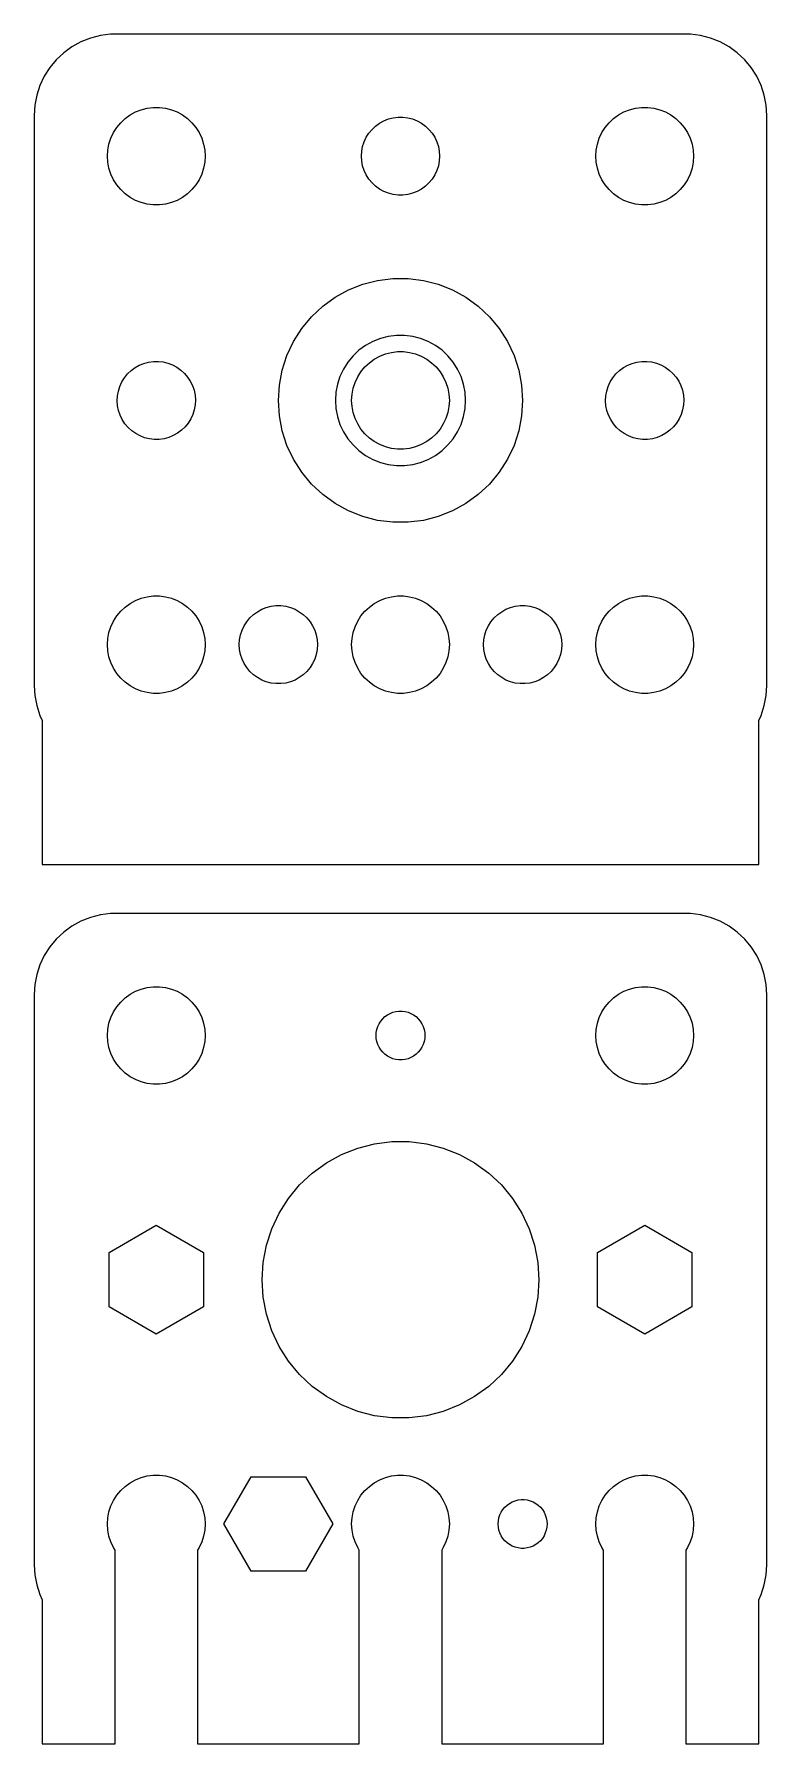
# Model space of a CAD drawing. Header units: metres. Extents: x -22 to 22, y -28 to 184.
# Drawn here: x -22.5 to 22.5, y 79.5 to 184.5 of the extents above; entities that cross this region are included whole.
import ezdxf

# ---------------------------------------------------------------- set-up
doc = ezdxf.new("R2010")
doc.units = ezdxf.units.M

msp = doc.modelspace()

# ---------------------------------------------------------------- linework, layer by layer
for p, q in [((-19.6289, 184.024), (-20.1791, 183.722)), ((-19.0451, 184.255), (-19.6289, 184.024)), ((-18.4369, 184.411), (-19.0451, 184.255)), ((-17.8139, 184.49), (-18.4369, 184.411)), ((17.8139, 184.49), (-17.8139, 184.49)), ((18.4369, 184.411), (17.8139, 184.49)), ((19.0451, 184.255), (18.4369, 184.411)), ((19.6289, 184.024), (19.0451, 184.255)), ((20.1791, 183.722), (19.6289, 184.024)), ((-21.1448, 182.923), (-21.5451, 182.439)), ((-20.6871, 183.353), (-21.1448, 182.923)), ((-20.1791, 183.722), (-20.6871, 183.353)), ((20.6871, 183.353), (20.1791, 183.722)), ((21.1448, 182.923), (20.6871, 183.353)), ((21.5451, 182.439), (21.1448, 182.923)), ((-21.8815, 181.909), (-22.1489, 181.341)), ((-21.5451, 182.439), (-21.8815, 181.909)), ((21.8815, 181.909), (21.5451, 182.439)), ((22.1489, 181.341), (21.8815, 181.909)), ((-22.3429, 180.743), (-22.4606, 180.127)), ((-22.1489, 181.341), (-22.3429, 180.743)), ((22.3429, 180.743), (22.1489, 181.341)), ((22.4606, 180.127), (22.3429, 180.743)), ((-22.4606, 180.127), (-22.5, 179.5)), ((-16.9123, 179.312), (-16.6075, 179.533)), ((-16.6075, 179.533), (-16.2773, 179.714)), ((-16.2773, 179.714), (-15.927, 179.853)), ((-15.927, 179.853), (-15.5621, 179.947)), ((-15.5621, 179.947), (-15.1884, 179.994)), ((-15.1884, 179.994), (-14.8116, 179.994)), ((-14.8116, 179.994), (-14.4379, 179.947)), ((-14.4379, 179.947), (-14.0729, 179.853)), ((-14.0729, 179.853), (-13.7227, 179.714)), ((-13.7227, 179.714), (-13.3925, 179.533)), ((-13.3925, 179.533), (-13.0877, 179.312)), ((13.0877, 179.312), (13.3925, 179.533)), ((13.3925, 179.533), (13.7227, 179.714)), ((13.7227, 179.714), (14.0729, 179.853)), ((14.0729, 179.853), (14.4379, 179.947)), ((14.4379, 179.947), (14.8116, 179.994)), ((14.8116, 179.994), (15.1884, 179.994)), ((15.1884, 179.994), (15.5621, 179.947)), ((15.5621, 179.947), (15.927, 179.853)), ((15.927, 179.853), (16.2773, 179.714)), ((16.2773, 179.714), (16.6075, 179.533)), ((16.6075, 179.533), (16.9123, 179.312)), ((22.5, 179.5), (22.4606, 180.127)), ((-22.5, 179.5), (-22.5, 144.5)), ((-17.6289, 178.445), (-17.427, 178.763)), ((-17.427, 178.763), (-17.1869, 179.054)), ((-17.1869, 179.054), (-16.9123, 179.312)), ((-13.0877, 179.312), (-12.8131, 179.054)), ((-12.8131, 179.054), (-12.5729, 178.763)), ((-12.5729, 178.763), (-12.3711, 178.445)), ((-1.94164, 178.411), (-1.74951, 178.643)), ((-1.74951, 178.643), (-1.52982, 178.849)), ((-1.52982, 178.849), (-1.28598, 179.026)), ((-1.28598, 179.026), (-1.02187, 179.172)), ((-1.02187, 179.172), (-0.741638, 179.283)), ((-0.741638, 179.283), (-0.449707, 179.357)), ((-0.449707, 179.357), (-0.150696, 179.395)), ((-0.150696, 179.395), (0.150696, 179.395)), ((0.150696, 179.395), (0.449707, 179.357)), ((0.449707, 179.357), (0.741638, 179.283)), ((0.741638, 179.283), (1.02187, 179.172)), ((1.02187, 179.172), (1.28598, 179.026)), ((1.28598, 179.026), (1.52982, 178.849)), ((1.52982, 178.849), (1.74951, 178.643)), ((1.74951, 178.643), (1.94164, 178.411)), ((12.3711, 178.445), (12.5729, 178.763)), ((12.5729, 178.763), (12.8131, 179.054)), ((12.8131, 179.054), (13.0877, 179.312)), ((16.9123, 179.312), (17.1869, 179.054)), ((17.1869, 179.054), (17.427, 178.763)), ((17.427, 178.763), (17.6289, 178.445)), ((22.5, 144.5), (22.5, 179.5)), ((-17.9763, 177.376), (-17.9057, 177.746)), ((-17.9057, 177.746), (-17.7893, 178.104)), ((-17.7893, 178.104), (-17.6289, 178.445)), ((-12.3711, 178.445), (-12.2107, 178.104)), ((-12.2107, 178.104), (-12.0942, 177.746)), ((-12.0942, 177.746), (-12.0237, 177.376)), ((-2.38107, 177.301), (-2.32458, 177.597)), ((-2.32458, 177.597), (-2.23146, 177.883)), ((-2.23146, 177.883), (-2.10313, 178.156)), ((-2.10313, 178.156), (-1.94164, 178.411)), ((1.94164, 178.411), (2.10313, 178.156)), ((2.10313, 178.156), (2.23146, 177.883)), ((2.23146, 177.883), (2.32458, 177.597)), ((2.32458, 177.597), (2.38107, 177.301)), ((12.0237, 177.376), (12.0942, 177.746)), ((12.0942, 177.746), (12.2107, 178.104)), ((12.2107, 178.104), (12.3711, 178.445)), ((17.6289, 178.445), (17.7893, 178.104)), ((17.7893, 178.104), (17.9057, 177.746)), ((17.9057, 177.746), (17.9763, 177.376)), ((-18, 177), (-17.9763, 177.376)), ((-17.9763, 176.624), (-18, 177)), ((-17.9057, 176.254), (-17.9763, 176.624)), ((-12.0237, 176.624), (-12.0942, 176.254)), ((-12.0237, 177.376), (-12, 177)), ((-12, 177), (-12.0237, 176.624)), ((-2.39999, 177), (-2.38107, 177.301)), ((-2.38107, 176.699), (-2.39999, 177)), ((-2.32458, 176.403), (-2.38107, 176.699)), ((-2.23146, 176.117), (-2.32458, 176.403)), ((2.32458, 176.403), (2.23146, 176.117)), ((2.38107, 176.699), (2.32458, 176.403)), ((2.38107, 177.301), (2.39999, 177)), ((2.39999, 177), (2.38107, 176.699)), ((12, 177), (12.0237, 177.376)), ((12.0237, 176.624), (12, 177)), ((12.0942, 176.254), (12.0237, 176.624)), ((17.9763, 176.624), (17.9057, 176.254)), ((17.9763, 177.376), (18, 177)), ((18, 177), (17.9763, 176.624)), ((-17.7893, 175.896), (-17.9057, 176.254)), ((-17.6289, 175.555), (-17.7893, 175.896)), ((-17.427, 175.237), (-17.6289, 175.555)), ((-12.3711, 175.555), (-12.5729, 175.237)), ((-12.2107, 175.896), (-12.3711, 175.555)), ((-12.0942, 176.254), (-12.2107, 175.896)), ((-2.10313, 175.844), (-2.23146, 176.117)), ((-1.94164, 175.589), (-2.10313, 175.844)), ((-1.74951, 175.357), (-1.94164, 175.589)), ((-1.52982, 175.151), (-1.74951, 175.357)), ((1.74951, 175.357), (1.52982, 175.151)), ((1.94164, 175.589), (1.74951, 175.357)), ((2.10313, 175.844), (1.94164, 175.589)), ((2.23146, 176.117), (2.10313, 175.844)), ((12.2107, 175.896), (12.0942, 176.254)), ((12.3711, 175.555), (12.2107, 175.896)), ((12.5729, 175.237), (12.3711, 175.555)), ((17.6289, 175.555), (17.427, 175.237)), ((17.7893, 175.896), (17.6289, 175.555)), ((17.9057, 176.254), (17.7893, 175.896)), ((-17.1869, 174.946), (-17.427, 175.237)), ((-16.9123, 174.688), (-17.1869, 174.946)), ((-16.6075, 174.467), (-16.9123, 174.688)), ((-16.2773, 174.286), (-16.6075, 174.467)), ((-15.927, 174.147), (-16.2773, 174.286)), ((-13.7227, 174.286), (-14.0729, 174.147)), ((-13.3925, 174.467), (-13.7227, 174.286)), ((-13.0877, 174.688), (-13.3925, 174.467)), ((-12.8131, 174.946), (-13.0877, 174.688)), ((-12.5729, 175.237), (-12.8131, 174.946)), ((-1.28598, 174.974), (-1.52982, 175.151)), ((-1.02187, 174.828), (-1.28598, 174.974)), ((-0.741638, 174.717), (-1.02187, 174.828)), ((-0.449707, 174.643), (-0.741638, 174.717)), ((-0.150696, 174.605), (-0.449707, 174.643)), ((0.150696, 174.605), (-0.150696, 174.605)), ((0.449707, 174.643), (0.150696, 174.605)), ((0.741638, 174.717), (0.449707, 174.643)), ((1.02187, 174.828), (0.741638, 174.717)), ((1.28598, 174.974), (1.02187, 174.828)), ((1.52982, 175.151), (1.28598, 174.974)), ((12.8131, 174.946), (12.5729, 175.237)), ((13.0877, 174.688), (12.8131, 174.946)), ((13.3925, 174.467), (13.0877, 174.688)), ((13.7227, 174.286), (13.3925, 174.467)), ((14.0729, 174.147), (13.7227, 174.286)), ((16.2773, 174.286), (15.927, 174.147)), ((16.6075, 174.467), (16.2773, 174.286)), ((16.9123, 174.688), (16.6075, 174.467)), ((17.1869, 174.946), (16.9123, 174.688)), ((17.427, 175.237), (17.1869, 174.946)), ((-15.5621, 174.053), (-15.927, 174.147)), ((-15.1884, 174.006), (-15.5621, 174.053)), ((-14.8116, 174.006), (-15.1884, 174.006)), ((-14.4379, 174.053), (-14.8116, 174.006)), ((-14.0729, 174.147), (-14.4379, 174.053)), ((14.4379, 174.053), (14.0729, 174.147)), ((14.8116, 174.006), (14.4379, 174.053)), ((15.1884, 174.006), (14.8116, 174.006)), ((15.5621, 174.053), (15.1884, 174.006)), ((15.927, 174.147), (15.5621, 174.053)), ((-3.19334, 168.786), (-2.31763, 169.133)), ((-2.31763, 169.133), (-1.40535, 169.367)), ((-1.40535, 169.367), (-0.470917, 169.485)), ((-0.470917, 169.485), (0.470917, 169.485)), ((0.470917, 169.485), (1.40535, 169.367)), ((1.40535, 169.367), (2.31763, 169.133)), ((2.31763, 169.133), (3.19334, 168.786)), ((-4.78067, 167.779), (-4.01869, 168.332)), ((-4.01869, 168.332), (-3.19334, 168.786)), ((3.19334, 168.786), (4.01869, 168.332)), ((4.01869, 168.332), (4.78067, 167.779)), ((-6.06763, 166.408), (-5.46725, 167.134)), ((-5.46725, 167.134), (-4.78067, 167.779)), ((4.78067, 167.779), (5.46725, 167.134)), ((5.46725, 167.134), (6.06763, 166.408)), ((-6.5723, 165.613), (-6.06763, 166.408)), ((-0.749512, 165.929), (-1.23605, 165.804)), ((-0.25116, 165.992), (-0.749512, 165.929)), ((0.25116, 165.992), (-0.25116, 165.992)), ((0.749512, 165.929), (0.25116, 165.992)), ((1.23605, 165.804), (0.749512, 165.929)), ((6.06763, 166.408), (6.5723, 165.613)), ((-6.97331, 164.761), (-6.5723, 165.613)), ((-2.54968, 165.082), (-2.91586, 164.738)), ((-2.1433, 165.377), (-2.54968, 165.082)), ((-1.70311, 165.619), (-2.1433, 165.377)), ((-1.23605, 165.804), (-1.70311, 165.619)), ((-1.27733, 164.714), (-0.927048, 164.853)), ((-0.927048, 164.853), (-0.562134, 164.947)), ((-0.562134, 164.947), (-0.18837, 164.994)), ((-0.18837, 164.994), (0.18837, 164.994)), ((0.18837, 164.994), (0.562134, 164.947)), ((0.562134, 164.947), (0.927048, 164.853)), ((0.927048, 164.853), (1.27733, 164.714)), ((1.70311, 165.619), (1.23605, 165.804)), ((2.1433, 165.377), (1.70311, 165.619)), ((2.54968, 165.082), (2.1433, 165.377)), ((2.91586, 164.738), (2.54968, 165.082)), ((6.5723, 165.613), (6.97331, 164.761)), ((-16.7666, 163.624), (-16.5491, 163.833)), ((-16.5491, 163.833), (-16.3071, 164.013)), ((-16.3071, 164.013), (-16.0445, 164.161)), ((-16.0445, 164.161), (-15.7655, 164.275)), ((-15.7655, 164.275), (-15.4744, 164.353)), ((-15.4744, 164.353), (-15.1758, 164.394)), ((-15.1758, 164.394), (-14.8744, 164.397)), ((-14.8744, 164.397), (-14.575, 164.362)), ((-14.575, 164.362), (-14.2823, 164.29)), ((-14.2823, 164.29), (-14.0009, 164.182)), ((-14.0009, 164.182), (-13.7353, 164.04)), ((-13.7353, 164.04), (-13.4896, 163.865)), ((-13.4896, 163.865), (-13.2678, 163.661)), ((-7.44086, 162.94), (-7.26436, 163.865)), ((-7.26436, 163.865), (-6.97331, 164.761)), ((-3.50522, 163.927), (-3.7191, 163.472)), ((-3.23605, 164.351), (-3.50522, 163.927)), ((-2.91586, 164.738), (-3.23605, 164.351)), ((-2.42705, 163.763), (-2.1869, 164.054)), ((-2.1869, 164.054), (-1.91226, 164.312)), ((-1.91226, 164.312), (-1.60747, 164.533)), ((-1.60747, 164.533), (-1.27733, 164.714)), ((1.27733, 164.714), (1.60747, 164.533)), ((1.60747, 164.533), (1.91226, 164.312)), ((1.91226, 164.312), (2.1869, 164.054)), ((2.1869, 164.054), (2.42705, 163.763)), ((3.23605, 164.351), (2.91586, 164.738)), ((3.50522, 163.927), (3.23605, 164.351)), ((3.7191, 163.472), (3.50522, 163.927)), ((6.97331, 164.761), (7.26436, 163.865)), ((7.26436, 163.865), (7.44086, 162.94)), ((13.2334, 163.624), (13.4509, 163.833)), ((13.4509, 163.833), (13.6929, 164.013)), ((13.6929, 164.013), (13.9554, 164.161)), ((13.9554, 164.161), (14.2345, 164.275)), ((14.2345, 164.275), (14.5256, 164.353)), ((14.5256, 164.353), (14.8242, 164.394)), ((14.8242, 164.394), (15.1256, 164.397)), ((15.1256, 164.397), (15.425, 164.362)), ((15.425, 164.362), (15.7177, 164.29)), ((15.7177, 164.29), (15.9991, 164.182)), ((15.9991, 164.182), (16.2647, 164.04)), ((16.2647, 164.04), (16.5104, 163.865)), ((16.5104, 163.865), (16.7322, 163.661)), ((-17.3307, 162.572), (-17.2406, 162.86)), ((-17.2406, 162.86), (-17.1151, 163.134)), ((-17.1151, 163.134), (-16.9563, 163.39)), ((-16.9563, 163.39), (-16.7666, 163.624)), ((-13.2678, 163.661), (-13.0732, 163.431)), ((-13.0732, 163.431), (-12.9091, 163.178)), ((-12.9091, 163.178), (-12.7779, 162.907)), ((-12.7779, 162.907), (-12.6818, 162.621)), ((-7.5, 162), (-7.44086, 162.94)), ((-3.87433, 162.995), (-3.96844, 162.501)), ((-3.7191, 163.472), (-3.87433, 162.995)), ((-2.97633, 162.376), (-2.90575, 162.746)), ((-2.90575, 162.746), (-2.78932, 163.104)), ((-2.78932, 163.104), (-2.62891, 163.445)), ((-2.62891, 163.445), (-2.42705, 163.763)), ((2.42705, 163.763), (2.62891, 163.445)), ((2.62891, 163.445), (2.78932, 163.104)), ((2.78932, 163.104), (2.90575, 162.746)), ((2.90575, 162.746), (2.97633, 162.376)), ((3.87433, 162.995), (3.7191, 163.472)), ((3.96844, 162.501), (3.87433, 162.995)), ((7.44086, 162.94), (7.5, 162)), ((12.6693, 162.572), (12.7594, 162.86)), ((12.7594, 162.86), (12.8849, 163.134)), ((12.8849, 163.134), (13.0437, 163.39)), ((13.0437, 163.39), (13.2334, 163.624)), ((16.7322, 163.661), (16.9268, 163.431)), ((16.9268, 163.431), (17.0909, 163.178)), ((17.0909, 163.178), (17.2221, 162.907)), ((17.2221, 162.907), (17.3182, 162.621)), ((-17.3999, 161.975), (-17.3841, 162.276)), ((-17.3778, 161.674), (-17.3999, 161.975)), ((-17.3841, 162.276), (-17.3307, 162.572)), ((-12.6818, 162.621), (-12.6222, 162.326)), ((-12.6159, 161.724), (-12.6693, 161.428)), ((-12.6222, 162.326), (-12.6001, 162.025)), ((-12.6001, 162.025), (-12.6159, 161.724)), ((-7.44086, 161.06), (-7.5, 162)), ((-3.96844, 162.501), (-4, 162)), ((-4, 162), (-3.96844, 161.499)), ((-3, 162), (-2.97633, 162.376)), ((-2.97633, 161.624), (-3, 162)), ((2.97633, 162.376), (3, 162)), ((3, 162), (2.97633, 161.624)), ((4, 162), (3.96844, 162.501)), ((3.96844, 161.499), (4, 162)), ((7.5, 162), (7.44086, 161.06)), ((12.6001, 161.975), (12.6159, 162.276)), ((12.6222, 161.674), (12.6001, 161.975)), ((12.6159, 162.276), (12.6693, 162.572)), ((17.3182, 162.621), (17.3778, 162.326)), ((17.3841, 161.724), (17.3307, 161.428)), ((17.3778, 162.326), (17.3999, 162.025)), ((17.3999, 162.025), (17.3841, 161.724)), ((-17.3182, 161.379), (-17.3778, 161.674)), ((-17.2221, 161.093), (-17.3182, 161.379)), ((-17.0909, 160.822), (-17.2221, 161.093)), ((-16.9268, 160.569), (-17.0909, 160.822)), ((-12.8849, 160.866), (-13.0437, 160.61)), ((-12.7594, 161.14), (-12.8849, 160.866)), ((-12.6693, 161.428), (-12.7594, 161.14)), ((-7.26436, 160.135), (-7.44086, 161.06)), ((-3.96844, 161.499), (-3.87433, 161.005)), ((-3.87433, 161.005), (-3.7191, 160.528)), ((-2.90575, 161.254), (-2.97633, 161.624)), ((-2.78932, 160.896), (-2.90575, 161.254)), ((-2.62891, 160.555), (-2.78932, 160.896)), ((2.78932, 160.896), (2.62891, 160.555)), ((2.90575, 161.254), (2.78932, 160.896)), ((2.97633, 161.624), (2.90575, 161.254)), ((3.7191, 160.528), (3.87433, 161.005)), ((3.87433, 161.005), (3.96844, 161.499)), ((7.44086, 161.06), (7.26436, 160.135)), ((12.6818, 161.379), (12.6222, 161.674)), ((12.7779, 161.093), (12.6818, 161.379)), ((12.9091, 160.822), (12.7779, 161.093)), ((13.0732, 160.569), (12.9091, 160.822)), ((17.1151, 160.866), (16.9563, 160.61)), ((17.2406, 161.14), (17.1151, 160.866)), ((17.3307, 161.428), (17.2406, 161.14)), ((-16.7322, 160.339), (-16.9268, 160.569)), ((-16.5104, 160.135), (-16.7322, 160.339)), ((-16.2647, 159.96), (-16.5104, 160.135)), ((-15.9991, 159.818), (-16.2647, 159.96)), ((-15.7177, 159.71), (-15.9991, 159.818)), ((-15.425, 159.638), (-15.7177, 159.71)), ((-15.1256, 159.603), (-15.425, 159.638)), ((-14.8242, 159.606), (-15.1256, 159.603)), ((-14.5256, 159.647), (-14.8242, 159.606)), ((-14.2345, 159.725), (-14.5256, 159.647)), ((-13.9554, 159.839), (-14.2345, 159.725)), ((-13.6929, 159.987), (-13.9554, 159.839)), ((-13.4509, 160.167), (-13.6929, 159.987)), ((-13.2334, 160.376), (-13.4509, 160.167)), ((-13.0437, 160.61), (-13.2334, 160.376)), ((-6.97331, 159.239), (-7.26436, 160.135)), ((-3.7191, 160.528), (-3.50522, 160.073)), ((-3.50522, 160.073), (-3.23605, 159.649)), ((-3.23605, 159.649), (-2.91586, 159.262)), ((-2.42705, 160.237), (-2.62891, 160.555)), ((-2.1869, 159.946), (-2.42705, 160.237)), ((-1.91226, 159.688), (-2.1869, 159.946)), ((-1.60747, 159.467), (-1.91226, 159.688)), ((1.91226, 159.688), (1.60747, 159.467)), ((2.1869, 159.946), (1.91226, 159.688)), ((2.42705, 160.237), (2.1869, 159.946)), ((2.62891, 160.555), (2.42705, 160.237)), ((2.91586, 159.262), (3.23605, 159.649)), ((3.23605, 159.649), (3.50522, 160.073)), ((3.50522, 160.073), (3.7191, 160.528)), ((7.26436, 160.135), (6.97331, 159.239)), ((13.2678, 160.339), (13.0732, 160.569)), ((13.4896, 160.135), (13.2678, 160.339)), ((13.7353, 159.96), (13.4896, 160.135)), ((14.0009, 159.818), (13.7353, 159.96)), ((14.2823, 159.71), (14.0009, 159.818)), ((14.575, 159.638), (14.2823, 159.71)), ((14.8744, 159.603), (14.575, 159.638)), ((15.1758, 159.606), (14.8744, 159.603)), ((15.4744, 159.647), (15.1758, 159.606)), ((15.7655, 159.725), (15.4744, 159.647)), ((16.0445, 159.839), (15.7655, 159.725)), ((16.3071, 159.987), (16.0445, 159.839)), ((16.5491, 160.167), (16.3071, 159.987)), ((16.7666, 160.376), (16.5491, 160.167)), ((16.9563, 160.61), (16.7666, 160.376)), ((-6.5723, 158.387), (-6.97331, 159.239)), ((-2.91586, 159.262), (-2.54968, 158.918)), ((-2.54968, 158.918), (-2.1433, 158.623)), ((-2.1433, 158.623), (-1.70311, 158.381)), ((-1.27733, 159.286), (-1.60747, 159.467)), ((-0.927048, 159.147), (-1.27733, 159.286)), ((-0.562134, 159.053), (-0.927048, 159.147)), ((-0.18837, 159.006), (-0.562134, 159.053)), ((0.18837, 159.006), (-0.18837, 159.006)), ((0.562134, 159.053), (0.18837, 159.006)), ((0.927048, 159.147), (0.562134, 159.053)), ((1.27733, 159.286), (0.927048, 159.147)), ((1.60747, 159.467), (1.27733, 159.286)), ((1.70311, 158.381), (2.1433, 158.623)), ((2.1433, 158.623), (2.54968, 158.918)), ((2.54968, 158.918), (2.91586, 159.262)), ((6.97331, 159.239), (6.5723, 158.387)), ((-6.06763, 157.592), (-6.5723, 158.387)), ((-5.46725, 156.866), (-6.06763, 157.592)), ((-1.70311, 158.381), (-1.23605, 158.196)), ((-1.23605, 158.196), (-0.749512, 158.071)), ((-0.749512, 158.071), (-0.25116, 158.008)), ((-0.25116, 158.008), (0.25116, 158.008)), ((0.25116, 158.008), (0.749512, 158.071)), ((0.749512, 158.071), (1.23605, 158.196)), ((1.23605, 158.196), (1.70311, 158.381)), ((6.06763, 157.592), (5.46725, 156.866)), ((6.5723, 158.387), (6.06763, 157.592)), ((-4.78067, 156.221), (-5.46725, 156.866)), ((5.46725, 156.866), (4.78067, 156.221)), ((-4.01869, 155.668), (-4.78067, 156.221)), ((-3.19334, 155.214), (-4.01869, 155.668)), ((4.01869, 155.668), (3.19334, 155.214)), ((4.78067, 156.221), (4.01869, 155.668)), ((-2.31763, 154.867), (-3.19334, 155.214)), ((-1.40535, 154.633), (-2.31763, 154.867)), ((-0.470917, 154.515), (-1.40535, 154.633)), ((0.470917, 154.515), (-0.470917, 154.515)), ((1.40535, 154.633), (0.470917, 154.515)), ((2.31763, 154.867), (1.40535, 154.633)), ((3.19334, 155.214), (2.31763, 154.867)), ((-17.1869, 149.054), (-16.9123, 149.312)), ((-16.9123, 149.312), (-16.6075, 149.533)), ((-16.6075, 149.533), (-16.2773, 149.714)), ((-16.2773, 149.714), (-15.927, 149.853)), ((-15.927, 149.853), (-15.5621, 149.947)), ((-15.5621, 149.947), (-15.1884, 149.994)), ((-15.1884, 149.994), (-14.8116, 149.994)), ((-14.8116, 149.994), (-14.4379, 149.947)), ((-14.4379, 149.947), (-14.0729, 149.853)), ((-14.0729, 149.853), (-13.7227, 149.714)), ((-13.7227, 149.714), (-13.3925, 149.533)), ((-13.3925, 149.533), (-13.0877, 149.312)), ((-13.0877, 149.312), (-12.8131, 149.054)), ((-8.78598, 149.026), (-8.52187, 149.172)), ((-8.52187, 149.172), (-8.24164, 149.283)), ((-8.24164, 149.283), (-7.94971, 149.357)), ((-7.94971, 149.357), (-7.6507, 149.395)), ((-7.6507, 149.395), (-7.34929, 149.395)), ((-7.34929, 149.395), (-7.05028, 149.357)), ((-7.05028, 149.357), (-6.75835, 149.283)), ((-6.75835, 149.283), (-6.47812, 149.172)), ((-6.47812, 149.172), (-6.214, 149.026)), ((-2.1869, 149.054), (-1.91226, 149.312)), ((-1.91226, 149.312), (-1.60747, 149.533)), ((-1.60747, 149.533), (-1.27733, 149.714)), ((-1.27733, 149.714), (-0.927048, 149.853)), ((-0.927048, 149.853), (-0.562134, 149.947)), ((-0.562134, 149.947), (-0.18837, 149.994)), ((-0.18837, 149.994), (0.18837, 149.994)), ((0.18837, 149.994), (0.562134, 149.947)), ((0.562134, 149.947), (0.927048, 149.853)), ((0.927048, 149.853), (1.27733, 149.714)), ((1.27733, 149.714), (1.60747, 149.533)), ((1.60747, 149.533), (1.91226, 149.312)), ((1.91226, 149.312), (2.1869, 149.054)), ((6.214, 149.026), (6.47812, 149.172)), ((6.47812, 149.172), (6.75835, 149.283)), ((6.75835, 149.283), (7.05028, 149.357)), ((7.05028, 149.357), (7.34929, 149.395)), ((7.34929, 149.395), (7.6507, 149.395)), ((7.6507, 149.395), (7.94971, 149.357)), ((7.94971, 149.357), (8.24164, 149.283)), ((8.24164, 149.283), (8.52187, 149.172)), ((8.52187, 149.172), (8.78598, 149.026)), ((12.8131, 149.054), (13.0877, 149.312)), ((13.0877, 149.312), (13.3925, 149.533)), ((13.3925, 149.533), (13.7227, 149.714)), ((13.7227, 149.714), (14.0729, 149.853)), ((14.0729, 149.853), (14.4379, 149.947)), ((14.4379, 149.947), (14.8116, 149.994)), ((14.8116, 149.994), (15.1884, 149.994)), ((15.1884, 149.994), (15.5621, 149.947)), ((15.5621, 149.947), (15.927, 149.853)), ((15.927, 149.853), (16.2773, 149.714)), ((16.2773, 149.714), (16.6075, 149.533)), ((16.6075, 149.533), (16.9123, 149.312)), ((16.9123, 149.312), (17.1869, 149.054)), ((-17.9057, 147.746), (-17.7893, 148.104)), ((-17.7893, 148.104), (-17.6289, 148.445)), ((-17.6289, 148.445), (-17.427, 148.763)), ((-17.427, 148.763), (-17.1869, 149.054)), ((-12.8131, 149.054), (-12.5729, 148.763)), ((-12.5729, 148.763), (-12.3711, 148.445)), ((-12.3711, 148.445), (-12.2107, 148.104)), ((-12.2107, 148.104), (-12.0942, 147.746)), ((-9.73146, 147.883), (-9.60313, 148.156)), ((-9.60313, 148.156), (-9.44164, 148.411)), ((-9.44164, 148.411), (-9.24951, 148.643)), ((-9.24951, 148.643), (-9.02982, 148.849)), ((-9.02982, 148.849), (-8.78598, 149.026)), ((-6.214, 149.026), (-5.97017, 148.849)), ((-5.97017, 148.849), (-5.75047, 148.643)), ((-5.75047, 148.643), (-5.55835, 148.411)), ((-5.55835, 148.411), (-5.39685, 148.156)), ((-5.39685, 148.156), (-5.26852, 147.883)), ((-2.90575, 147.746), (-2.78932, 148.104)), ((-2.78932, 148.104), (-2.62891, 148.445)), ((-2.62891, 148.445), (-2.42705, 148.763)), ((-2.42705, 148.763), (-2.1869, 149.054)), ((2.1869, 149.054), (2.42705, 148.763)), ((2.42705, 148.763), (2.62891, 148.445)), ((2.62891, 148.445), (2.78932, 148.104)), ((2.78932, 148.104), (2.90575, 147.746)), ((5.26852, 147.883), (5.39685, 148.156)), ((5.39685, 148.156), (5.55835, 148.411)), ((5.55835, 148.411), (5.75047, 148.643)), ((5.75047, 148.643), (5.97017, 148.849)), ((5.97017, 148.849), (6.214, 149.026)), ((8.78598, 149.026), (9.02982, 148.849)), ((9.02982, 148.849), (9.24951, 148.643)), ((9.24951, 148.643), (9.44164, 148.411)), ((9.44164, 148.411), (9.60313, 148.156)), ((9.60313, 148.156), (9.73146, 147.883)), ((12.0942, 147.746), (12.2107, 148.104)), ((12.2107, 148.104), (12.3711, 148.445)), ((12.3711, 148.445), (12.5729, 148.763)), ((12.5729, 148.763), (12.8131, 149.054)), ((17.1869, 149.054), (17.427, 148.763)), ((17.427, 148.763), (17.6289, 148.445)), ((17.6289, 148.445), (17.7893, 148.104)), ((17.7893, 148.104), (17.9057, 147.746)), ((-18, 147), (-17.9763, 147.376)), ((-17.9763, 146.624), (-18, 147)), ((-17.9763, 147.376), (-17.9057, 147.746)), ((-12.0942, 147.746), (-12.0237, 147.376)), ((-12.0237, 147.376), (-12, 147)), ((-12, 147), (-12.0237, 146.624)), ((-9.89999, 147), (-9.88107, 147.301)), ((-9.88107, 146.699), (-9.89999, 147)), ((-9.88107, 147.301), (-9.82458, 147.597)), ((-9.82458, 147.597), (-9.73146, 147.883)), ((-5.26852, 147.883), (-5.1754, 147.597)), ((-5.1754, 147.597), (-5.11891, 147.301)), ((-5.11891, 147.301), (-5.09999, 147)), ((-5.09999, 147), (-5.11891, 146.699)), ((-3, 147), (-2.97633, 147.376)), ((-2.97633, 146.624), (-3, 147)), ((-2.97633, 147.376), (-2.90575, 147.746)), ((2.90575, 147.746), (2.97633, 147.376)), ((2.97633, 147.376), (3, 147)), ((3, 147), (2.97633, 146.624)), ((5.09999, 147), (5.11891, 147.301)), ((5.11891, 146.699), (5.09999, 147)), ((5.11891, 147.301), (5.1754, 147.597)), ((5.1754, 147.597), (5.26852, 147.883)), ((9.73146, 147.883), (9.82458, 147.597)), ((9.82458, 147.597), (9.88107, 147.301)), ((9.88107, 147.301), (9.89999, 147)), ((9.89999, 147), (9.88107, 146.699)), ((12, 147), (12.0237, 147.376)), ((12.0237, 146.624), (12, 147)), ((12.0237, 147.376), (12.0942, 147.746)), ((17.9057, 147.746), (17.9763, 147.376)), ((17.9763, 147.376), (18, 147)), ((18, 147), (17.9763, 146.624)), ((-17.9057, 146.254), (-17.9763, 146.624)), ((-17.7893, 145.896), (-17.9057, 146.254)), ((-12.0942, 146.254), (-12.2107, 145.896)), ((-12.0237, 146.624), (-12.0942, 146.254)), ((-9.82458, 146.403), (-9.88107, 146.699)), ((-9.73146, 146.117), (-9.82458, 146.403)), ((-9.60313, 145.844), (-9.73146, 146.117)), ((-5.26852, 146.117), (-5.39685, 145.844)), ((-5.1754, 146.403), (-5.26852, 146.117)), ((-5.11891, 146.699), (-5.1754, 146.403)), ((-2.90575, 146.254), (-2.97633, 146.624)), ((-2.78932, 145.896), (-2.90575, 146.254)), ((2.90575, 146.254), (2.78932, 145.896)), ((2.97633, 146.624), (2.90575, 146.254)), ((5.1754, 146.403), (5.11891, 146.699)), ((5.26852, 146.117), (5.1754, 146.403)), ((5.39685, 145.844), (5.26852, 146.117)), ((9.73146, 146.117), (9.60313, 145.844)), ((9.82458, 146.403), (9.73146, 146.117)), ((9.88107, 146.699), (9.82458, 146.403)), ((12.0942, 146.254), (12.0237, 146.624)), ((12.2107, 145.896), (12.0942, 146.254)), ((17.9057, 146.254), (17.7893, 145.896)), ((17.9763, 146.624), (17.9057, 146.254)), ((-17.6289, 145.555), (-17.7893, 145.896)), ((-17.427, 145.237), (-17.6289, 145.555)), ((-17.1869, 144.946), (-17.427, 145.237)), ((-16.9123, 144.688), (-17.1869, 144.946)), ((-12.8131, 144.946), (-13.0877, 144.688)), ((-12.5729, 145.237), (-12.8131, 144.946)), ((-12.3711, 145.555), (-12.5729, 145.237)), ((-12.2107, 145.896), (-12.3711, 145.555)), ((-9.44164, 145.589), (-9.60313, 145.844)), ((-9.24951, 145.357), (-9.44164, 145.589)), ((-9.02982, 145.151), (-9.24951, 145.357)), ((-8.78598, 144.974), (-9.02982, 145.151)), ((-8.52187, 144.828), (-8.78598, 144.974)), ((-6.214, 144.974), (-6.47812, 144.828)), ((-5.97017, 145.151), (-6.214, 144.974)), ((-5.75047, 145.357), (-5.97017, 145.151)), ((-5.55835, 145.589), (-5.75047, 145.357)), ((-5.39685, 145.844), (-5.55835, 145.589)), ((-2.62891, 145.555), (-2.78932, 145.896)), ((-2.42705, 145.237), (-2.62891, 145.555)), ((-2.1869, 144.946), (-2.42705, 145.237)), ((-1.91226, 144.688), (-2.1869, 144.946)), ((2.1869, 144.946), (1.91226, 144.688)), ((2.42705, 145.237), (2.1869, 144.946)), ((2.62891, 145.555), (2.42705, 145.237)), ((2.78932, 145.896), (2.62891, 145.555)), ((5.55835, 145.589), (5.39685, 145.844)), ((5.75047, 145.357), (5.55835, 145.589)), ((5.97017, 145.151), (5.75047, 145.357)), ((6.214, 144.974), (5.97017, 145.151)), ((6.47812, 144.828), (6.214, 144.974)), ((8.78598, 144.974), (8.52187, 144.828)), ((9.02982, 145.151), (8.78598, 144.974)), ((9.24951, 145.357), (9.02982, 145.151)), ((9.44164, 145.589), (9.24951, 145.357)), ((9.60313, 145.844), (9.44164, 145.589)), ((12.3711, 145.555), (12.2107, 145.896)), ((12.5729, 145.237), (12.3711, 145.555)), ((12.8131, 144.946), (12.5729, 145.237)), ((13.0877, 144.688), (12.8131, 144.946)), ((17.1869, 144.946), (16.9123, 144.688)), ((17.427, 145.237), (17.1869, 144.946)), ((17.6289, 145.555), (17.427, 145.237)), ((17.7893, 145.896), (17.6289, 145.555)), ((-22.5, 144.5), (-22.4606, 143.873)), ((-22.4606, 143.873), (-22.3429, 143.257)), ((-16.6075, 144.467), (-16.9123, 144.688)), ((-16.2773, 144.286), (-16.6075, 144.467)), ((-15.927, 144.147), (-16.2773, 144.286)), ((-15.5621, 144.053), (-15.927, 144.147)), ((-15.1884, 144.006), (-15.5621, 144.053)), ((-14.8116, 144.006), (-15.1884, 144.006)), ((-14.4379, 144.053), (-14.8116, 144.006)), ((-14.0729, 144.147), (-14.4379, 144.053)), ((-13.7227, 144.286), (-14.0729, 144.147)), ((-13.3925, 144.467), (-13.7227, 144.286)), ((-13.0877, 144.688), (-13.3925, 144.467)), ((-8.24164, 144.717), (-8.52187, 144.828)), ((-7.94971, 144.643), (-8.24164, 144.717)), ((-7.6507, 144.605), (-7.94971, 144.643)), ((-7.34929, 144.605), (-7.6507, 144.605)), ((-7.05028, 144.643), (-7.34929, 144.605)), ((-6.75835, 144.717), (-7.05028, 144.643)), ((-6.47812, 144.828), (-6.75835, 144.717)), ((-1.60747, 144.467), (-1.91226, 144.688)), ((-1.27733, 144.286), (-1.60747, 144.467)), ((-0.927048, 144.147), (-1.27733, 144.286)), ((-0.562134, 144.053), (-0.927048, 144.147)), ((-0.18837, 144.006), (-0.562134, 144.053)), ((0.18837, 144.006), (-0.18837, 144.006)), ((0.562134, 144.053), (0.18837, 144.006)), ((0.927048, 144.147), (0.562134, 144.053)), ((1.27733, 144.286), (0.927048, 144.147)), ((1.60747, 144.467), (1.27733, 144.286)), ((1.91226, 144.688), (1.60747, 144.467)), ((6.75835, 144.717), (6.47812, 144.828)), ((7.05028, 144.643), (6.75835, 144.717)), ((7.34929, 144.605), (7.05028, 144.643)), ((7.6507, 144.605), (7.34929, 144.605)), ((7.94971, 144.643), (7.6507, 144.605)), ((8.24164, 144.717), (7.94971, 144.643)), ((8.52187, 144.828), (8.24164, 144.717)), ((13.3925, 144.467), (13.0877, 144.688)), ((13.7227, 144.286), (13.3925, 144.467)), ((14.0729, 144.147), (13.7227, 144.286)), ((14.4379, 144.053), (14.0729, 144.147)), ((14.8116, 144.006), (14.4379, 144.053)), ((15.1884, 144.006), (14.8116, 144.006)), ((15.5621, 144.053), (15.1884, 144.006)), ((15.927, 144.147), (15.5621, 144.053)), ((16.2773, 144.286), (15.927, 144.147)), ((16.6075, 144.467), (16.2773, 144.286)), ((16.9123, 144.688), (16.6075, 144.467)), ((22.3429, 143.257), (22.4606, 143.873)), ((22.4606, 143.873), (22.5, 144.5)), ((-22.3429, 143.257), (-22.1489, 142.659)), ((22.1489, 142.659), (22.3429, 143.257)), ((-22.1489, 142.659), (-22, 142.343)), ((-22, 142.343), (-22, 133.5)), ((22, 142.343), (22.1489, 142.659)), ((22, 133.5), (22, 142.343)), ((-22, 133.5), (22, 133.5)), ((-19.0451, 130.255), (-19.6289, 130.024)), ((-18.4369, 130.411), (-19.0451, 130.255)), ((-17.8139, 130.49), (-18.4369, 130.411)), ((17.8139, 130.49), (-17.8139, 130.49)), ((18.4369, 130.411), (17.8139, 130.49)), ((19.0451, 130.255), (18.4369, 130.411)), ((19.6289, 130.024), (19.0451, 130.255)), ((-20.6871, 129.353), (-21.1448, 128.923)), ((-20.1791, 129.722), (-20.6871, 129.353)), ((-19.6289, 130.024), (-20.1791, 129.722)), ((20.1791, 129.722), (19.6289, 130.024)), ((20.6871, 129.353), (20.1791, 129.722)), ((21.1448, 128.923), (20.6871, 129.353)), ((-21.5451, 128.439), (-21.8815, 127.909)), ((-21.1448, 128.923), (-21.5451, 128.439)), ((21.5451, 128.439), (21.1448, 128.923)), ((21.8815, 127.909), (21.5451, 128.439)), ((-22.1489, 127.341), (-22.3429, 126.743)), ((-21.8815, 127.909), (-22.1489, 127.341)), ((22.1489, 127.341), (21.8815, 127.909)), ((22.3429, 126.743), (22.1489, 127.341)), ((-22.4606, 126.127), (-22.5, 125.5)), ((-22.3429, 126.743), (-22.4606, 126.127)), ((-15.5621, 125.947), (-15.1884, 125.994)), ((-15.1884, 125.994), (-14.8116, 125.994)), ((-14.8116, 125.994), (-14.4379, 125.947)), ((14.4379, 125.947), (14.8116, 125.994)), ((14.8116, 125.994), (15.1884, 125.994)), ((15.1884, 125.994), (15.5621, 125.947)), ((22.4606, 126.127), (22.3429, 126.743)), ((22.5, 125.5), (22.4606, 126.127)), ((-22.5, 125.5), (-22.5, 90.5)), ((-17.427, 124.763), (-17.1869, 125.054)), ((-17.1869, 125.054), (-16.9123, 125.312)), ((-16.9123, 125.312), (-16.6075, 125.533)), ((-16.6075, 125.533), (-16.2773, 125.714)), ((-16.2773, 125.714), (-15.927, 125.853)), ((-15.927, 125.853), (-15.5621, 125.947)), ((-14.4379, 125.947), (-14.0729, 125.853)), ((-14.0729, 125.853), (-13.7227, 125.714)), ((-13.7227, 125.714), (-13.3925, 125.533)), ((-13.3925, 125.533), (-13.0877, 125.312)), ((-13.0877, 125.312), (-12.8131, 125.054)), ((-12.8131, 125.054), (-12.5729, 124.763)), ((12.5729, 124.763), (12.8131, 125.054)), ((12.8131, 125.054), (13.0877, 125.312)), ((13.0877, 125.312), (13.3925, 125.533)), ((13.3925, 125.533), (13.7227, 125.714)), ((13.7227, 125.714), (14.0729, 125.853)), ((14.0729, 125.853), (14.4379, 125.947)), ((15.5621, 125.947), (15.927, 125.853)), ((15.927, 125.853), (16.2773, 125.714)), ((16.2773, 125.714), (16.6075, 125.533)), ((16.6075, 125.533), (16.9123, 125.312)), ((16.9123, 125.312), (17.1869, 125.054)), ((17.1869, 125.054), (17.427, 124.763)), ((22.5, 90.5), (22.5, 125.5)), ((-17.9057, 123.746), (-17.7893, 124.104)), ((-17.7893, 124.104), (-17.6289, 124.445)), ((-17.6289, 124.445), (-17.427, 124.763)), ((-12.5729, 124.763), (-12.3711, 124.445)), ((-12.3711, 124.445), (-12.2107, 124.104)), ((-12.2107, 124.104), (-12.0942, 123.746)), ((-1.21352, 123.882), (-1.09344, 124.027)), ((-1.09344, 124.027), (-0.956131, 124.156)), ((-0.956131, 124.156), (-0.803726, 124.266)), ((-0.803726, 124.266), (-0.638657, 124.357)), ((-0.638657, 124.357), (-0.463516, 124.427)), ((-0.463516, 124.427), (-0.281067, 124.473)), ((-0.281067, 124.473), (-0.094177, 124.497)), ((-0.094177, 124.497), (0.094177, 124.497)), ((0.094177, 124.497), (0.281067, 124.473)), ((0.281067, 124.473), (0.463516, 124.427)), ((0.463516, 124.427), (0.638657, 124.357)), ((0.638657, 124.357), (0.803726, 124.266)), ((0.803726, 124.266), (0.956131, 124.156)), ((0.956131, 124.156), (1.09344, 124.027)), ((1.09344, 124.027), (1.21352, 123.882)), ((12.0942, 123.746), (12.2107, 124.104)), ((12.2107, 124.104), (12.3711, 124.445)), ((12.3711, 124.445), (12.5729, 124.763)), ((17.427, 124.763), (17.6289, 124.445)), ((17.6289, 124.445), (17.7893, 124.104)), ((17.7893, 124.104), (17.9057, 123.746)), ((-18, 123), (-17.9763, 123.376)), ((-17.9763, 122.624), (-18, 123)), ((-17.9763, 123.376), (-17.9057, 123.746)), ((-12.0942, 123.746), (-12.0237, 123.376)), ((-12.0237, 123.376), (-12, 123)), ((-12, 123), (-12.0237, 122.624)), ((-1.5, 123), (-1.48816, 123.188)), ((-1.48816, 122.812), (-1.5, 123)), ((-1.48816, 123.188), (-1.45287, 123.373)), ((-1.45287, 123.373), (-1.39465, 123.552)), ((-1.39465, 123.552), (-1.31445, 123.723)), ((-1.31445, 123.723), (-1.21352, 123.882)), ((1.21352, 123.882), (1.31445, 123.723)), ((1.31445, 123.723), (1.39465, 123.552)), ((1.39465, 123.552), (1.45287, 123.373)), ((1.45287, 123.373), (1.48816, 123.188)), ((1.48816, 123.188), (1.5, 123)), ((1.5, 123), (1.48816, 122.812)), ((12, 123), (12.0237, 123.376)), ((12.0237, 122.624), (12, 123)), ((12.0237, 123.376), (12.0942, 123.746)), ((17.9057, 123.746), (17.9763, 123.376)), ((17.9763, 123.376), (18, 123)), ((18, 123), (17.9763, 122.624)), ((-17.9057, 122.254), (-17.9763, 122.624)), ((-17.7893, 121.896), (-17.9057, 122.254)), ((-17.6289, 121.555), (-17.7893, 121.896)), ((-12.2107, 121.896), (-12.3711, 121.555)), ((-12.0942, 122.254), (-12.2107, 121.896)), ((-12.0237, 122.624), (-12.0942, 122.254)), ((-1.45287, 122.627), (-1.48816, 122.812)), ((-1.39465, 122.448), (-1.45287, 122.627)), ((-1.31445, 122.277), (-1.39465, 122.448)), ((-1.21352, 122.118), (-1.31445, 122.277)), ((-1.09344, 121.973), (-1.21352, 122.118)), ((-0.956131, 121.844), (-1.09344, 121.973)), ((-0.803726, 121.734), (-0.956131, 121.844)), ((0.956131, 121.844), (0.803726, 121.734)), ((1.09344, 121.973), (0.956131, 121.844)), ((1.21352, 122.118), (1.09344, 121.973)), ((1.31445, 122.277), (1.21352, 122.118)), ((1.39465, 122.448), (1.31445, 122.277)), ((1.45287, 122.627), (1.39465, 122.448)), ((1.48816, 122.812), (1.45287, 122.627)), ((12.0942, 122.254), (12.0237, 122.624)), ((12.2107, 121.896), (12.0942, 122.254)), ((12.3711, 121.555), (12.2107, 121.896)), ((17.7893, 121.896), (17.6289, 121.555)), ((17.9057, 122.254), (17.7893, 121.896)), ((17.9763, 122.624), (17.9057, 122.254)), ((-17.427, 121.237), (-17.6289, 121.555)), ((-17.1869, 120.946), (-17.427, 121.237)), ((-16.9123, 120.688), (-17.1869, 120.946)), ((-12.8131, 120.946), (-13.0877, 120.688)), ((-12.5729, 121.237), (-12.8131, 120.946)), ((-12.3711, 121.555), (-12.5729, 121.237)), ((-0.638657, 121.643), (-0.803726, 121.734)), ((-0.463516, 121.573), (-0.638657, 121.643)), ((-0.281067, 121.527), (-0.463516, 121.573)), ((-0.094177, 121.503), (-0.281067, 121.527)), ((0.094177, 121.503), (-0.094177, 121.503)), ((0.281067, 121.527), (0.094177, 121.503)), ((0.463516, 121.573), (0.281067, 121.527)), ((0.638657, 121.643), (0.463516, 121.573)), ((0.803726, 121.734), (0.638657, 121.643)), ((12.5729, 121.237), (12.3711, 121.555)), ((12.8131, 120.946), (12.5729, 121.237)), ((13.0877, 120.688), (12.8131, 120.946)), ((17.1869, 120.946), (16.9123, 120.688)), ((17.427, 121.237), (17.1869, 120.946)), ((17.6289, 121.555), (17.427, 121.237)), ((-16.6075, 120.467), (-16.9123, 120.688)), ((-16.2773, 120.286), (-16.6075, 120.467)), ((-15.927, 120.147), (-16.2773, 120.286)), ((-15.5621, 120.053), (-15.927, 120.147)), ((-15.1884, 120.006), (-15.5621, 120.053)), ((-14.8116, 120.006), (-15.1884, 120.006)), ((-14.4379, 120.053), (-14.8116, 120.006)), ((-14.0729, 120.147), (-14.4379, 120.053)), ((-13.7227, 120.286), (-14.0729, 120.147)), ((-13.3925, 120.467), (-13.7227, 120.286)), ((-13.0877, 120.688), (-13.3925, 120.467)), ((13.3925, 120.467), (13.0877, 120.688)), ((13.7227, 120.286), (13.3925, 120.467)), ((14.0729, 120.147), (13.7227, 120.286)), ((14.4379, 120.053), (14.0729, 120.147)), ((14.8116, 120.006), (14.4379, 120.053)), ((15.1884, 120.006), (14.8116, 120.006)), ((15.5621, 120.053), (15.1884, 120.006)), ((15.927, 120.147), (15.5621, 120.053)), ((16.2773, 120.286), (15.927, 120.147)), ((16.6075, 120.467), (16.2773, 120.286)), ((16.9123, 120.688), (16.6075, 120.467)), ((-4.55452, 115.177), (-3.61911, 115.691)), ((-3.61911, 115.691), (-2.62663, 116.084)), ((-2.62663, 116.084), (-1.59273, 116.349)), ((-1.59273, 116.349), (-0.533707, 116.483)), ((-0.533707, 116.483), (0.533707, 116.483)), ((0.533707, 116.483), (1.59273, 116.349)), ((1.59273, 116.349), (2.62663, 116.084)), ((2.62663, 116.084), (3.61911, 115.691)), ((3.61911, 115.691), (4.55452, 115.177)), ((-6.19623, 113.819), (-5.41809, 114.549)), ((-5.41809, 114.549), (-4.55452, 115.177)), ((4.55452, 115.177), (5.41809, 114.549)), ((5.41809, 114.549), (6.19623, 113.819)), ((-6.87663, 112.996), (-6.19623, 113.819)), ((6.19623, 113.819), (6.87663, 112.996)), ((-7.44859, 112.095), (-6.87663, 112.996)), ((6.87663, 112.996), (7.44859, 112.095)), ((-17.8982, 109.673), (-15, 111.347)), ((-15, 111.347), (-12.1018, 109.673)), ((-7.90309, 111.129), (-7.44859, 112.095)), ((7.44859, 112.095), (7.90309, 111.129)), ((12.1018, 109.673), (15, 111.347)), ((15, 111.347), (17.8982, 109.673)), ((-8.23296, 110.114), (-7.90309, 111.129)), ((7.90309, 111.129), (8.23296, 110.114)), ((-17.8982, 106.327), (-17.8982, 109.673)), ((-12.1018, 109.673), (-12.1018, 106.327)), ((-8.43297, 109.065), (-8.23296, 110.114)), ((8.23296, 110.114), (8.43297, 109.065)), ((12.1018, 106.327), (12.1018, 109.673)), ((17.8982, 109.673), (17.8982, 106.327)), ((-8.5, 108), (-8.43297, 109.065)), ((8.43297, 109.065), (8.5, 108)), ((-8.43297, 106.935), (-8.5, 108)), ((8.5, 108), (8.43297, 106.935)), ((-15, 104.653), (-17.8982, 106.327)), ((-12.1018, 106.327), (-15, 104.653)), ((-8.23296, 105.886), (-8.43297, 106.935)), ((8.43297, 106.935), (8.23296, 105.886)), ((15, 104.653), (12.1018, 106.327)), ((17.8982, 106.327), (15, 104.653)), ((-7.90309, 104.871), (-8.23296, 105.886)), ((8.23296, 105.886), (7.90309, 104.871)), ((-7.44859, 103.905), (-7.90309, 104.871)), ((7.90309, 104.871), (7.44859, 103.905)), ((-6.87663, 103.004), (-7.44859, 103.905)), ((-6.19623, 102.181), (-6.87663, 103.004)), ((6.87663, 103.004), (6.19623, 102.181)), ((7.44859, 103.905), (6.87663, 103.004)), ((-5.41809, 101.451), (-6.19623, 102.181)), ((6.19623, 102.181), (5.41809, 101.451)), ((-4.55452, 100.823), (-5.41809, 101.451)), ((-3.61911, 100.309), (-4.55452, 100.823)), ((4.55452, 100.823), (3.61911, 100.309)), ((5.41809, 101.451), (4.55452, 100.823)), ((-2.62663, 99.916), (-3.61911, 100.309)), ((-1.59273, 99.6506), (-2.62663, 99.916)), ((2.62663, 99.916), (1.59273, 99.6506)), ((3.61911, 100.309), (2.62663, 99.916)), ((-0.533707, 99.5168), (-1.59273, 99.6506)), ((0.533707, 99.5168), (-0.533707, 99.5168)), ((1.59273, 99.6506), (0.533707, 99.5168)), ((-16.6075, 95.533), (-16.2773, 95.7145)), ((-16.2773, 95.7145), (-15.927, 95.8532)), ((-15.927, 95.8532), (-15.5621, 95.9469)), ((-15.5621, 95.9469), (-15.1884, 95.9941)), ((-15.1884, 95.9941), (-14.8116, 95.9941)), ((-14.8116, 95.9941), (-14.4379, 95.9469)), ((-14.4379, 95.9469), (-14.0729, 95.8532)), ((-14.0729, 95.8532), (-13.7227, 95.7145)), ((-13.7227, 95.7145), (-13.3925, 95.533)), ((-10.8466, 93), (-9.17329, 95.8982)), ((-9.17329, 95.8982), (-5.82671, 95.8982)), ((-5.82671, 95.8982), (-4.15341, 93)), ((-1.60747, 95.533), (-1.27733, 95.7145)), ((-1.27733, 95.7145), (-0.927048, 95.8532)), ((-0.927048, 95.8532), (-0.562134, 95.9469)), ((-0.562134, 95.9469), (-0.18837, 95.9941)), ((-0.18837, 95.9941), (0.18837, 95.9941)), ((0.18837, 95.9941), (0.562134, 95.9469)), ((0.562134, 95.9469), (0.927048, 95.8532)), ((0.927048, 95.8532), (1.27733, 95.7145)), ((1.27733, 95.7145), (1.60747, 95.533)), ((13.3925, 95.533), (13.7227, 95.7145)), ((13.7227, 95.7145), (14.0729, 95.8532)), ((14.0729, 95.8532), (14.4379, 95.9469)), ((14.4379, 95.9469), (14.8116, 95.9941)), ((14.8116, 95.9941), (15.1884, 95.9941)), ((15.1884, 95.9941), (15.5621, 95.9469)), ((15.5621, 95.9469), (15.927, 95.8532)), ((15.927, 95.8532), (16.2773, 95.7145)), ((16.2773, 95.7145), (16.6075, 95.533)), ((-17.6289, 94.4453), (-17.427, 94.7634)), ((-17.427, 94.7634), (-17.1869, 95.0536)), ((-17.1869, 95.0536), (-16.9123, 95.3116)), ((-16.9123, 95.3116), (-16.6075, 95.533)), ((-13.3925, 95.533), (-13.0877, 95.3116)), ((-13.0877, 95.3116), (-12.8131, 95.0536)), ((-12.8131, 95.0536), (-12.5729, 94.7634)), ((-12.5729, 94.7634), (-12.3711, 94.4453)), ((-2.62891, 94.4453), (-2.42705, 94.7634)), ((-2.42705, 94.7634), (-2.1869, 95.0536)), ((-2.1869, 95.0536), (-1.91226, 95.3116)), ((-1.91226, 95.3116), (-1.60747, 95.533)), ((1.60747, 95.533), (1.91226, 95.3116)), ((1.91226, 95.3116), (2.1869, 95.0536)), ((2.1869, 95.0536), (2.42705, 94.7634)), ((2.42705, 94.7634), (2.62891, 94.4453)), ((7.21892, 94.4734), (7.40581, 94.4971)), ((7.40581, 94.4971), (7.59418, 94.4971)), ((7.59418, 94.4971), (7.78107, 94.4734)), ((12.3711, 94.4453), (12.5729, 94.7634)), ((12.5729, 94.7634), (12.8131, 95.0536)), ((12.8131, 95.0536), (13.0877, 95.3116)), ((13.0877, 95.3116), (13.3925, 95.533)), ((16.6075, 95.533), (16.9123, 95.3116)), ((16.9123, 95.3116), (17.1869, 95.0536)), ((17.1869, 95.0536), (17.427, 94.7634)), ((17.427, 94.7634), (17.6289, 94.4453)), ((-17.9763, 93.376), (-17.9057, 93.7461)), ((-17.9057, 93.7461), (-17.7893, 94.1044)), ((-17.7893, 94.1044), (-17.6289, 94.4453)), ((-12.3711, 94.4453), (-12.2107, 94.1044)), ((-12.2107, 94.1044), (-12.0942, 93.7461)), ((-12.0942, 93.7461), (-12.0237, 93.376)), ((-2.97633, 93.376), (-2.90575, 93.7461)), ((-2.90575, 93.7461), (-2.78932, 94.1044)), ((-2.78932, 94.1044), (-2.62891, 94.4453)), ((2.62891, 94.4453), (2.78932, 94.1044)), ((2.78932, 94.1044), (2.90575, 93.7461)), ((2.90575, 93.7461), (2.97633, 93.376)), ((6.04712, 93.373), (6.10533, 93.5522)), ((6.10533, 93.5522), (6.18553, 93.7226)), ((6.18553, 93.7226), (6.28647, 93.8817)), ((6.28647, 93.8817), (6.40654, 94.0268)), ((6.40654, 94.0268), (6.54385, 94.1558)), ((6.54385, 94.1558), (6.69626, 94.2665)), ((6.69626, 94.2665), (6.86133, 94.3573)), ((6.86133, 94.3573), (7.03647, 94.4266)), ((7.03647, 94.4266), (7.21892, 94.4734)), ((7.78107, 94.4734), (7.96352, 94.4266)), ((7.96352, 94.4266), (8.13866, 94.3573)), ((8.13866, 94.3573), (8.30373, 94.2665)), ((8.30373, 94.2665), (8.45613, 94.1558)), ((8.45613, 94.1558), (8.59344, 94.0268)), ((8.59344, 94.0268), (8.71352, 93.8817)), ((8.71352, 93.8817), (8.81445, 93.7226)), ((8.81445, 93.7226), (8.89465, 93.5522)), ((8.89465, 93.5522), (8.95287, 93.373)), ((12.0237, 93.376), (12.0942, 93.7461)), ((12.0942, 93.7461), (12.2107, 94.1044)), ((12.2107, 94.1044), (12.3711, 94.4453)), ((17.6289, 94.4453), (17.7893, 94.1044)), ((17.7893, 94.1044), (17.9057, 93.7461)), ((17.9057, 93.7461), (17.9763, 93.376)), ((-18, 93), (-17.9763, 93.376)), ((-17.9763, 92.624), (-18, 93)), ((-17.9057, 92.2539), (-17.9763, 92.624)), ((-12.0237, 92.624), (-12.0942, 92.2539)), ((-12.0237, 93.376), (-12, 93)), ((-12, 93), (-12.0237, 92.624)), ((-9.17329, 90.1018), (-10.8466, 93)), ((-4.15341, 93), (-5.82671, 90.1018)), ((-3, 93), (-2.97633, 93.376)), ((-2.97633, 92.624), (-3, 93)), ((-2.90575, 92.2539), (-2.97633, 92.624)), ((2.97633, 92.624), (2.90575, 92.2539)), ((2.97633, 93.376), (3, 93)), ((3, 93), (2.97633, 92.624)), ((6, 93), (6.01183, 93.188)), ((6.01183, 92.812), (6, 93)), ((6.01183, 93.188), (6.04712, 93.373)), ((6.04712, 92.627), (6.01183, 92.812)), ((6.10533, 92.4478), (6.04712, 92.627)), ((6.18553, 92.2774), (6.10533, 92.4478)), ((8.89465, 92.4478), (8.81445, 92.2774)), ((8.95287, 92.627), (8.89465, 92.4478)), ((8.95287, 93.373), (8.98816, 93.188)), ((8.98816, 92.812), (8.95287, 92.627)), ((8.98816, 93.188), (9, 93)), ((9, 93), (8.98816, 92.812)), ((12, 93), (12.0237, 93.376)), ((12.0237, 92.624), (12, 93)), ((12.0942, 92.2539), (12.0237, 92.624)), ((17.9763, 92.624), (17.9057, 92.2539)), ((17.9763, 93.376), (18, 93)), ((18, 93), (17.9763, 92.624)), ((-17.7893, 91.8956), (-17.9057, 92.2539)), ((-17.6289, 91.5547), (-17.7893, 91.8956)), ((-17.5307, 91.4), (-17.6289, 91.5547)), ((-17.5307, 79.5), (-17.5307, 91.4)), ((-12.3711, 91.5547), (-12.4693, 91.4)), ((-12.4693, 91.4), (-12.4693, 79.5)), ((-12.2107, 91.8956), (-12.3711, 91.5547)), ((-12.0942, 92.2539), (-12.2107, 91.8956)), ((-2.78932, 91.8956), (-2.90575, 92.2539)), ((-2.62891, 91.5547), (-2.78932, 91.8956)), ((-2.53072, 91.4), (-2.62891, 91.5547)), ((-2.53072, 79.5), (-2.53072, 91.4)), ((2.62891, 91.5547), (2.53072, 91.4)), ((2.53072, 91.4), (2.53072, 79.5)), ((2.78932, 91.8956), (2.62891, 91.5547)), ((2.90575, 92.2539), (2.78932, 91.8956)), ((6.28647, 92.1183), (6.18553, 92.2774)), ((6.40654, 91.9732), (6.28647, 92.1183)), ((6.54385, 91.8442), (6.40654, 91.9732)), ((6.69626, 91.7335), (6.54385, 91.8442)), ((6.86133, 91.6428), (6.69626, 91.7335)), ((7.03647, 91.5734), (6.86133, 91.6428)), ((7.21892, 91.5266), (7.03647, 91.5734)), ((7.40581, 91.503), (7.21892, 91.5266)), ((7.59418, 91.503), (7.40581, 91.503)), ((7.78107, 91.5266), (7.59418, 91.503)), ((7.96352, 91.5734), (7.78107, 91.5266)), ((8.13866, 91.6428), (7.96352, 91.5734)), ((8.30373, 91.7335), (8.13866, 91.6428)), ((8.45613, 91.8442), (8.30373, 91.7335)), ((8.59344, 91.9732), (8.45613, 91.8442)), ((8.71352, 92.1183), (8.59344, 91.9732)), ((8.81445, 92.2774), (8.71352, 92.1183)), ((12.2107, 91.8956), (12.0942, 92.2539)), ((12.3711, 91.5547), (12.2107, 91.8956)), ((12.4693, 91.4), (12.3711, 91.5547)), ((12.4693, 79.5), (12.4693, 91.4)), ((17.6289, 91.5547), (17.5307, 91.4)), ((17.5307, 91.4), (17.5307, 79.5)), ((17.7893, 91.8956), (17.6289, 91.5547)), ((17.9057, 92.2539), (17.7893, 91.8956)), ((-22.5, 90.5), (-22.4606, 89.8733)), ((22.4606, 89.8733), (22.5, 90.5)), ((-22.4606, 89.8733), (-22.3429, 89.2566)), ((-22.3429, 89.2566), (-22.1489, 88.6594)), ((-5.82671, 90.1018), (-9.17329, 90.1018)), ((22.1489, 88.6594), (22.3429, 89.2566)), ((22.3429, 89.2566), (22.4606, 89.8733)), ((-22.1489, 88.6594), (-22, 88.343)), ((-22, 88.343), (-22, 79.5)), ((22, 88.343), (22.1489, 88.6594)), ((22, 79.5), (22, 88.343)), ((-22, 79.5), (-17.5307, 79.5)), ((-12.4693, 79.5), (-2.53072, 79.5)), ((2.53072, 79.5), (12.4693, 79.5)), ((17.5307, 79.5), (22, 79.5))]:
    msp.add_line(p, q)

doc.saveas('drawing.dxf')
